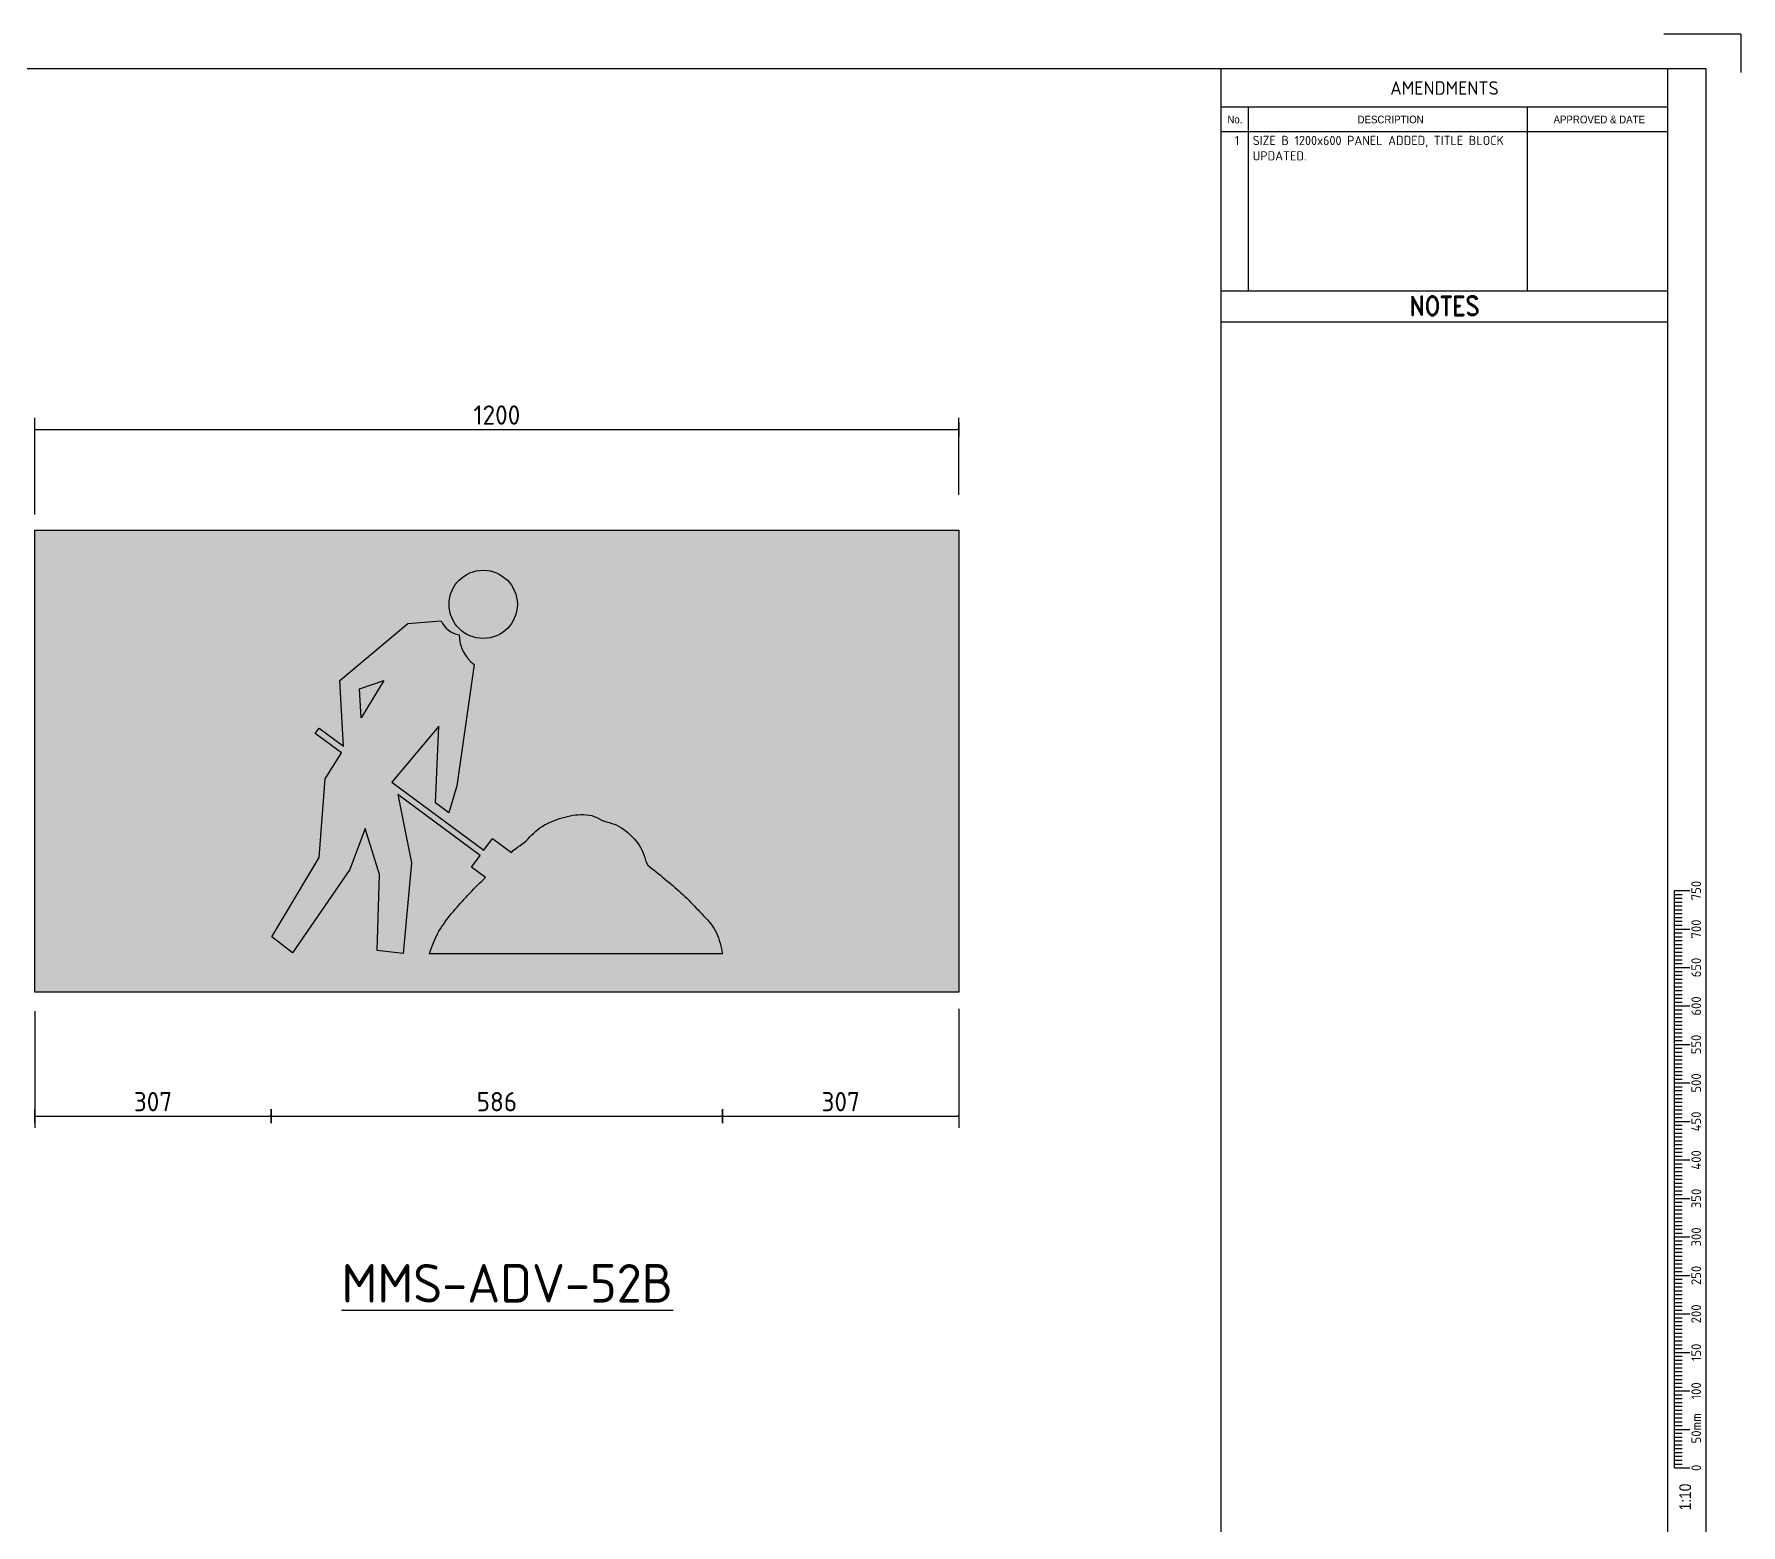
# Model space of a CAD drawing. Extents: x 0 to 420, y 0 to 297.
# Drawn here: x 198.3 to 420, y 103.3 to 297 of the extents above; entities that cross this region are included whole.
import ezdxf
from ezdxf.enums import TextEntityAlignment as Align

# ---------------------------------------------------------------- set-up
doc = ezdxf.new("R2010")
doc.units = 0
doc.header["$LTSCALE"] = 0.3
doc.header["$MEASUREMENT"] = 0
doc.layers.get('0').update_dxf_attribs({"linetype": 'CONTINUOUS'})
doc.layers.get('DEFPOINTS').update_dxf_attribs({"linetype": 'CONTINUOUS'})
for name, color, linetype in [('L18', 4, 'CONTINUOUS'), ('L25', 1, 'CONTINUOUS'), ('L35', 3, 'CONTINUOUS'), ('L50', 7, 'CONTINUOUS'), ('ORANGE', 30, 'CONTINUOUS'), ('T25', 1, 'CONTINUOUS'), ('TBLK18', 4, 'CONTINUOUS'), ('TBLK25', 1, 'CONTINUOUS'), ('TBLK35', 3, 'CONTINUOUS'), ('TBLK50', 7, 'CONTINUOUS')]:
    doc.layers.add(name, color=color, linetype=linetype)
doc.styles.add('HELV', font='helvs.shx')
doc.styles.add('HELVL', font='HELVL.shx', dxfattribs={"height": 2.015})
doc.styles.add('iso', font='iso3098b.shx')
doc.styles.add('ROMAND', font='romand')
doc.dimstyles.new('SIGNSDIM', dxfattribs={"dimtxt": 2.5, "dimasz": 0.2, "dimexe": 1.5, "dimexo": 2, "dimtad": 1, "dimdec": 4, "dimlfac": 10, "dimrnd": 1, "dimdsep": 46, "dimtxsty": 'iso', "dimblk": 'SGNDIM', "dimcen": 2.5, "dimse2": 1, "dimadec": 0, "dimazin": 0, "dimtfac": 1, "dimtdec": 4, "dimtix": 1, "dimtmove": 0, "dimatfit": 3, "dimldrblk": 'SGNDIM', "dimfxl": 1, "dimtolj": 1, "dimtzin": 0, "dimarcsym": 0})

# ---------------------------------------------------------------- blocks, each defined once
blk = doc.blocks.new('sca10_3')
at = {"layer": 'L18'}
for p, q in [((-4.14, 89), (-2.14, 89)), ((-4.14, 14), (-4.14, 89)), ((-4.14, 88.5), (-3.14, 88.5)), ((-4.14, 88), (-3.14, 88)), ((-4.14, 87.5), (-3.14, 87.5)), ((-4.14, 87), (-3.14, 87)), ((-4.14, 86.5), (-3.14, 86.5)), ((-4.14, 86), (-3.14, 86)), ((-4.14, 85.5), (-3.14, 85.5)), ((-4.14, 85), (-3.14, 85)), ((-4.14, 84.5), (-3.14, 84.5)), ((-4.14, 84), (-2.14, 84)), ((-4.14, 83.5), (-3.14, 83.5)), ((-4.14, 83), (-3.14, 83)), ((-4.14, 82.5), (-3.14, 82.5)), ((-4.14, 82), (-3.14, 82)), ((-4.14, 81.5), (-3.14, 81.5)), ((-4.14, 81), (-3.14, 81)), ((-4.14, 80.5), (-3.14, 80.5)), ((-4.14, 80), (-3.14, 80)), ((-4.14, 79.5), (-3.14, 79.5)), ((-4.14, 79), (-2.14, 79)), ((-4.14, 78.5), (-3.14, 78.5)), ((-4.14, 78), (-3.14, 78)), ((-4.14, 77.5), (-3.14, 77.5)), ((-4.14, 77), (-3.14, 77)), ((-4.14, 76.5), (-3.14, 76.5)), ((-4.14, 76), (-3.14, 76)), ((-4.14, 75.5), (-3.14, 75.5)), ((-4.14, 75), (-3.14, 75)), ((-4.14, 74.5), (-3.14, 74.5)), ((-4.14, 74), (-2.14, 74)), ((-4.14, 73.5), (-3.14, 73.5)), ((-4.14, 73), (-3.14, 73)), ((-4.14, 72.5), (-3.14, 72.5)), ((-4.14, 72), (-3.14, 72)), ((-4.14, 71.5), (-3.14, 71.5)), ((-4.14, 71), (-3.14, 71)), ((-4.14, 70.5), (-3.14, 70.5)), ((-4.14, 70), (-3.14, 70)), ((-4.14, 69.5), (-3.14, 69.5)), ((-4.14, 69), (-2.14, 69)), ((-4.14, 68.5), (-3.14, 68.5)), ((-4.14, 68), (-3.14, 68)), ((-4.14, 67.5), (-3.14, 67.5)), ((-4.14, 67), (-3.14, 67)), ((-4.14, 66.5), (-3.14, 66.5)), ((-4.14, 66), (-3.14, 66)), ((-4.14, 65.5), (-3.14, 65.5)), ((-4.14, 65), (-3.14, 65)), ((-4.14, 64.5), (-3.14, 64.5)), ((-4.14, 64), (-2.14, 64)), ((-4.14, 63.5), (-3.14, 63.5)), ((-4.14, 63), (-3.14, 63)), ((-4.14, 62.5), (-3.14, 62.5)), ((-4.14, 62), (-3.14, 62)), ((-4.14, 61.5), (-3.14, 61.5)), ((-4.14, 61), (-3.14, 61)), ((-4.14, 60.5), (-3.14, 60.5)), ((-4.14, 60), (-3.14, 60)), ((-4.14, 59.5), (-3.14, 59.5)), ((-4.14, 59), (-2.14, 59)), ((-4.14, 58.5), (-3.14, 58.5)), ((-4.14, 58), (-3.14, 58)), ((-4.14, 57.5), (-3.14, 57.5)), ((-4.14, 57), (-3.14, 57)), ((-4.14, 56.5), (-3.14, 56.5)), ((-4.14, 56), (-3.14, 56)), ((-4.14, 55.5), (-3.14, 55.5)), ((-4.14, 55), (-3.14, 55)), ((-4.14, 54.5), (-3.14, 54.5)), ((-4.14, 54), (-2.14, 54)), ((-4.14, 53.5), (-3.14, 53.5)), ((-4.14, 53), (-3.14, 53)), ((-4.14, 52.5), (-3.14, 52.5)), ((-4.14, 52), (-3.14, 52)), ((-4.14, 51.5), (-3.14, 51.5)), ((-4.14, 51), (-3.14, 51)), ((-4.14, 50.5), (-3.14, 50.5)), ((-4.14, 50), (-3.14, 50)), ((-4.14, 49.5), (-3.14, 49.5)), ((-4.14, 49), (-2.14, 49)), ((-4.14, 48.5), (-3.14, 48.5)), ((-4.14, 48), (-3.14, 48)), ((-4.14, 47.5), (-3.14, 47.5)), ((-4.14, 47), (-3.14, 47)), ((-4.14, 46.5), (-3.14, 46.5)), ((-4.14, 46), (-3.14, 46)), ((-4.14, 45.5), (-3.14, 45.5)), ((-4.14, 45), (-3.14, 45)), ((-4.14, 44.5), (-3.14, 44.5)), ((-4.14, 44), (-2.14, 44)), ((-4.14, 43.5), (-3.14, 43.5)), ((-4.14, 43), (-3.14, 43)), ((-4.14, 42.5), (-3.14, 42.5)), ((-4.14, 42), (-3.14, 42)), ((-4.14, 41.5), (-3.14, 41.5)), ((-4.14, 41), (-3.14, 41)), ((-4.14, 40.5), (-3.14, 40.5)), ((-4.14, 40), (-3.14, 40)), ((-4.14, 39.5), (-3.14, 39.5)), ((-4.14, 39), (-2.14, 39)), ((-4.14, 38.5), (-3.14, 38.5)), ((-4.14, 38), (-3.14, 38)), ((-4.14, 37.5), (-3.14, 37.5)), ((-4.14, 37), (-3.14, 37)), ((-4.14, 36.5), (-3.14, 36.5)), ((-4.14, 36), (-3.14, 36)), ((-4.14, 35.5), (-3.14, 35.5)), ((-4.14, 35), (-3.14, 35)), ((-4.14, 34.5), (-3.14, 34.5)), ((-4.14, 34), (-2.14, 34)), ((-4.14, 33.5), (-3.14, 33.5)), ((-4.14, 33), (-3.14, 33)), ((-4.14, 32.5), (-3.14, 32.5)), ((-4.14, 32), (-3.14, 32)), ((-4.14, 31.5), (-3.14, 31.5)), ((-4.14, 31), (-3.14, 31)), ((-4.14, 30.5), (-3.14, 30.5)), ((-4.14, 30), (-3.14, 30)), ((-4.14, 29.5), (-3.14, 29.5)), ((-4.14, 29), (-2.14, 29)), ((-4.14, 28.5), (-3.14, 28.5)), ((-4.14, 28), (-3.14, 28)), ((-4.14, 27.5), (-3.14, 27.5)), ((-4.14, 27), (-3.14, 27)), ((-4.14, 26.5), (-3.14, 26.5)), ((-4.14, 26), (-3.14, 26)), ((-4.14, 25.5), (-3.14, 25.5)), ((-4.14, 25), (-3.14, 25)), ((-4.14, 24.5), (-3.14, 24.5)), ((-4.14, 24), (-2.14, 24)), ((-4.14, 23.5), (-3.14, 23.5)), ((-4.14, 23), (-3.14, 23)), ((-4.14, 22.5), (-3.14, 22.5)), ((-4.14, 22), (-3.14, 22)), ((-4.14, 21.5), (-3.14, 21.5)), ((-4.14, 21), (-3.14, 21)), ((-4.14, 20.5), (-3.14, 20.5)), ((-4.14, 20), (-3.14, 20)), ((-4.14, 19.5), (-3.14, 19.5)), ((-4.14, 19), (-2.14, 19)), ((-4.14, 18.5), (-3.14, 18.5)), ((-4.14, 18), (-3.14, 18)), ((-4.14, 17.5), (-3.14, 17.5)), ((-4.14, 17), (-3.14, 17)), ((-4.14, 16.5), (-3.14, 16.5)), ((-4.14, 16), (-3.14, 16)), ((-4.14, 15.5), (-3.14, 15.5)), ((-4.14, 15), (-3.14, 15)), ((-4.14, 14.5), (-3.14, 14.5)), ((-4.14, 14), (-2.14, 14))]:
    blk.add_line(p, q, dxfattribs=at)
at = {"layer": 'L18', "style": 'iso'}
for s, p in [('750', (-0.68, 89)), ('700', (-0.68, 84)), ('650', (-0.68, 79)), ('600', (-0.68, 74)), ('550', (-0.68, 69)), ('500', (-0.68, 64)), ('450', (-0.68, 59)), ('400', (-0.68, 54)), ('350', (-0.68, 49)), ('300', (-0.68, 44)), ('250', (-0.68, 39)), ('200', (-0.68, 34)), ('150', (-0.68, 29)), ('100', (-0.68, 24)), ('0', (-0.68, 14))]:
    blk.add_text(s, height=1.25, rotation=90, dxfattribs=at).set_placement(p, align=Align.CENTER)
blk.add_text('50mm', height=1.25, rotation=90, dxfattribs=at).set_placement((-0.67, 17.18))
at = {"layer": 'L18', "style": 'HELV', "width": 0.85}
blk.add_text('1:10', height=1.5, rotation=90, dxfattribs=at).set_placement((-1.99, 11.95), align=Align.RIGHT)
blk = doc.blocks.new('A3BBLK')
at = {"layer": 'TBLK25'}
for q in [(410, 297), (420, 292)]:
    blk.add_line((420, 297), q, dxfattribs=at)
at = {"layer": 'TBLK50'}
for p, q in [((415.5, 292.5), (13, 292.5)), ((352.5, 4.5), (352.5, 292.5)), ((415.5, 4.5), (415.5, 292.5))]:
    blk.add_line(p, q, dxfattribs=at)
blk = doc.blocks.new('title block')
at = {"layer": 'TBLK25'}
for p, q in [((410.5, 287.5), (352.5, 287.5)), ((356.07, 263.6), (356.07, 287.5)), ((392.28, 263.6), (392.28, 287.5)), ((410.5, 284.3), (352.5, 284.3)), ((410.5, 263.6), (352.5, 263.6)), ((410.5, 259.6), (352.5, 259.6))]:
    blk.add_line(p, q, dxfattribs=at)
at = {"layer": 'TBLK35'}
blk.add_line((410.5, 57), (410.5, 292.5), dxfattribs=at)
blk.add_blockref('A3BBLK', (0, 0))
at = {"layer": 'TBLK18', "style": 'HELVL', "width": 0.9}
for s, p in [('No.', (354.29, 285.41)), ('DESCRIPTION', (374.51, 285.41)), ('APPROVED & DATE', (401.61, 285.41))]:
    blk.add_text(s, height=1, dxfattribs=at).set_placement(p, align=Align.CENTER)
at = {"layer": 'TBLK18', "style": 'iso'}
blk.add_attdef('MR_DIRECTORATE', text='', height=1.5, dxfattribs=at).set_placement((381.5, 67.12), align=Align.CENTER)
for tag, p in [('STREET_NAME', (355.51, 61.1)), ('SUBURB_POSTCODE', (388.49, 61.1)), ('TELEPHONE_NO.', (368.31, 58.84)), ('FAX_NO.', (393.56, 58.84))]:
    blk.add_attdef(tag, p, '', height=1.5, dxfattribs=at)
at = {"layer": 'TBLK25', "style": 'iso'}
blk.add_text('AMENDMENTS', height=1.75, dxfattribs=at).set_placement((381.5, 289.12), align=Align.CENTER)
at = {"layer": 'TBLK25', "style": 'ROMAND', "width": 0.85}
blk.add_text('NOTES', height=2.5, dxfattribs=at).set_placement((381.5, 260.44), align=Align.CENTER)
at = {"layer": 'TBLK25', "style": 'iso'}
for tag, height, p in [('MR_BRANCH', 2, (381.5, 64.2)), ('ROAD_SECTION', 1.75, (384.5, 29.16)), ('SLK', 1.75, (384.5, 26.11)), ('CHAINAGE', 1.75, (384.5, 19.21))]:
    blk.add_attdef(tag, text='', height=height, dxfattribs=at).set_placement(p, align=Align.CENTER)
for tag, p, height in [('FILE_NUMBER', (371.77, 53.24), 2.5), ('DESIGNED_/_DRAWN', (371.77, 48.49), 2), ('VERIFIED', (371.77, 43.49), 2), ('APPROVED', (371.77, 38.49), 2), ('LOCAL_AUTHORITY', (370.48, 16.73), 1.25)]:
    blk.add_attdef(tag, p, '', height=height, dxfattribs=at)
at = {"layer": 'TBLK35', "style": 'iso', "width": 0.9}
for tag, p in [('ROAD_PROJECT&NUMBER', (384.5, 32.23)), ('DRAWING_DESCRIPTION', (384.5, 22.29))]:
    blk.add_attdef(tag, text='', height=2.5, dxfattribs=at).set_placement(p, align=Align.CENTER)
at = {"layer": 'TBLK50', "style": 'iso'}
blk.add_attdef('DRG_NUMBER', (356.8, 6.02), '', height=5, dxfattribs=at)
blk = doc.blocks.new('SGNDIM')
for p, q in [((0, 0), (-1, 0)), ((0, 4.5), (0, -4.5))]:
    blk.add_line(p, q)
blk = doc.blocks.new('*D44')
at = {"layer": 'DEFPOINTS', "color": 0}
for p in [(198.43, 172.08), (229.1, 172.08), (229.1, 156.44)]:
    blk.add_point(p, dxfattribs=at)
at = {"layer": 'T25', "color": 0, "lineweight": -2}
for p, q in [((198.43, 170.08), (198.43, 154.94)), ((198.63, 156.44), (228.9, 156.44))]:
    blk.add_line(p, q, dxfattribs=at)
at = {"layer": 'T25', "color": 0, "lineweight": -2, "xscale": 0.2, "yscale": 0.2, "zscale": 0.2, "rotation": 180}
blk.add_blockref('SGNDIM', (198.43, 156.44), dxfattribs=at)
at = {"layer": 'T25', "color": 0, "lineweight": -2, "xscale": 0.2, "yscale": 0.2, "zscale": 0.2}
blk.add_blockref('SGNDIM', (229.1, 156.44), dxfattribs=at)
at = {"layer": 'T25', "color": 0, "insert": (213.77, 158.32), "char_height": 2.5, "attachment_point": 5, "style": 'iso'}
blk.add_mtext('\\A1;307', dxfattribs=at)
blk = doc.blocks.new('*D45')
at = {"layer": 'DEFPOINTS', "color": 0}
for p in [(229.1, 174.43), (287.75, 174.43), (287.75, 156.44)]:
    blk.add_point(p, dxfattribs=at)
at = {"layer": 'T25', "color": 0, "lineweight": -2}
blk.add_line((229.3, 156.44), (287.55, 156.44), dxfattribs=at)
at = {"layer": 'T25', "color": 0, "lineweight": -2, "xscale": 0.2, "yscale": 0.2, "zscale": 0.2, "rotation": 180}
blk.add_blockref('SGNDIM', (229.1, 156.44), dxfattribs=at)
at = {"layer": 'T25', "color": 0, "lineweight": -2, "xscale": 0.2, "yscale": 0.2, "zscale": 0.2}
blk.add_blockref('SGNDIM', (287.75, 156.44), dxfattribs=at)
at = {"layer": 'T25', "color": 0, "insert": (258.43, 158.32), "char_height": 2.5, "attachment_point": 5, "style": 'iso'}
blk.add_mtext('\\A1;586', dxfattribs=at)
blk = doc.blocks.new('*D46')
at = {"layer": 'DEFPOINTS', "color": 0}
for p in [(318.43, 172.4), (287.75, 163.32), (318.43, 156.44)]:
    blk.add_point(p, dxfattribs=at)
at = {"layer": 'T25', "color": 0, "lineweight": -2}
for p, q in [((318.43, 170.4), (318.43, 154.94)), ((287.95, 156.44), (318.23, 156.44))]:
    blk.add_line(p, q, dxfattribs=at)
at = {"layer": 'T25', "color": 0, "lineweight": -2, "xscale": 0.2, "yscale": 0.2, "zscale": 0.2, "rotation": 180}
blk.add_blockref('SGNDIM', (287.75, 156.44), dxfattribs=at)
at = {"layer": 'T25', "color": 0, "lineweight": -2, "xscale": 0.2, "yscale": 0.2, "zscale": 0.2}
blk.add_blockref('SGNDIM', (318.43, 156.44), dxfattribs=at)
at = {"layer": 'T25', "color": 0, "insert": (303.09, 158.32), "char_height": 2.5, "attachment_point": 5, "style": 'iso'}
blk.add_mtext('\\A1;307', dxfattribs=at)
blk = doc.blocks.new('*D48')
at = {"layer": 'DEFPOINTS', "color": 0}
for p in [(229.46, 227.53), (185.17, 177.51), (229.46, 177.51)]:
    blk.add_point(p, dxfattribs=at)
at = {"layer": 'T25', "color": 0, "lineweight": -2}
blk.add_line((185.17, 227.33), (185.17, 177.71), dxfattribs=at)
at = {"layer": 'T25', "color": 0, "lineweight": -2, "xscale": 0.2, "yscale": 0.2, "zscale": 0.2}
for p, rotation in [((185.17, 227.53), 90), ((185.17, 177.51), 270)]:
    blk.add_blockref('SGNDIM', p, dxfattribs=dict(at, rotation=rotation))
at = {"layer": 'T25', "color": 0, "insert": (183.3, 202.52), "char_height": 2.5, "attachment_point": 5, "rotation": 90, "style": 'iso'}
blk.add_mtext('\\A1;500', dxfattribs=at)
blk = doc.blocks.new('*D50')
at = {"layer": 'DEFPOINTS', "color": 0}
for p in [(318.43, 245.65), (318.43, 235.17), (198.43, 232.61)]:
    blk.add_point(p, dxfattribs=at)
at = {"layer": 'T25', "color": 0, "lineweight": -2}
for p, q in [((198.43, 234.61), (198.43, 247.15)), ((318.43, 237.17), (318.43, 247.15)), ((198.63, 245.65), (318.23, 245.65))]:
    blk.add_line(p, q, dxfattribs=at)
at = {"layer": 'T25', "color": 0, "lineweight": -2, "xscale": 0.2, "yscale": 0.2, "zscale": 0.2, "rotation": 180}
blk.add_blockref('SGNDIM', (198.43, 245.65), dxfattribs=at)
at = {"layer": 'T25', "color": 0, "lineweight": -2, "xscale": 0.2, "yscale": 0.2, "zscale": 0.2}
blk.add_blockref('SGNDIM', (318.43, 245.65), dxfattribs=at)
at = {"layer": 'T25', "color": 0, "insert": (258.43, 247.52), "char_height": 2.5, "attachment_point": 5, "style": 'iso'}
blk.add_mtext('\\A1;1200', dxfattribs=at)

msp = doc.modelspace()

# ---------------------------------------------------------------- hatches: boundary and pattern name
at = {"layer": 'L25'}
h = msp.add_hatch(color=256, dxfattribs=at)
edge = h.paths.add_edge_path()
edge.add_arc((256.658001, 222.922341), 4.434748, 0, 360)
h = msp.add_hatch(color=256, dxfattribs=at)
edge = h.paths.add_edge_path()
edge.add_line((256.937206, 187.427216), (255.11828, 188.775618))
edge.add_line((255.11828, 188.775618), (256.249446, 190.301503))
edge.add_line((256.249446, 190.301503), (245.582646, 198.208988))
edge.add_line((245.582646, 198.208988), (247.346324, 189.344573))
edge.add_line((247.346324, 189.344573), (246.269623, 177.564514))
edge.add_line((246.269623, 177.564514), (242.877982, 177.941037))
edge.add_line((242.877982, 177.941037), (243.201009, 187.838451))
edge.add_line((243.201009, 187.838451), (241.316769, 193.809149))
edge.add_line((241.316769, 193.809149), (239.324855, 188.483919))
edge.add_line((239.324855, 188.483919), (231.895518, 177.672092))
edge.add_line((231.895518, 177.672092), (229.203796, 179.716104))
edge.add_line((229.203796, 179.716104), (235.341025, 190.04386))
edge.add_line((235.341025, 190.04386), (236.148564, 200.264008))
edge.add_line((236.148564, 200.264008), (238.23368, 203.656906))
edge.add_line((238.23368, 203.656906), (234.851792, 206.163959))
edge.add_line((234.851792, 206.163959), (235.348968, 206.834624))
edge.add_line((235.348968, 206.834624), (238.502325, 204.496985))
edge.add_line((238.502325, 204.496985), (238.021449, 213.011268))
edge.add_line((238.021449, 213.011268), (246.877921, 220.444492))
edge.add_line((246.877921, 220.444492), (251.217611, 220.798443))
edge.add_arc((253.994047, 221.937659), 3.001068, 202.30911961, 261.48794702)
edge.add_arc((258.409691, 218.996865), 4.85993, 180.32087169, 233.1964043)
edge.add_line((255.498234, 215.105549), (253.242528, 199.365796))
edge.add_line((253.242528, 199.365796), (252.178749, 195.822914))
edge.add_line((252.178749, 195.822914), (250.456442, 197.138848))
edge.add_line((250.456442, 197.138848), (250.912372, 207.109588))
edge.add_line((250.912372, 207.109588), (244.800935, 199.827715))
edge.add_line((244.800935, 199.827715), (256.746622, 190.972168))
edge.add_line((256.746622, 190.972168), (257.877787, 192.498053))
edge.add_line((257.877787, 192.498053), (260.312759, 190.692966))
edge.add_line((260.312759, 190.692966), (260.568301, 190.932506))
edge.add_line((260.568301, 190.932506), (260.838224, 191.155647))
edge.add_line((260.838224, 191.155647), (261.118857, 191.366577))
edge.add_line((261.118857, 191.366577), (261.404602, 191.57168))
edge.add_line((261.404602, 191.57168), (261.689859, 191.77734))
edge.add_line((261.689859, 191.77734), (261.969028, 191.98994))
edge.add_line((261.969028, 191.98994), (262.236523, 192.21585))
edge.add_line((262.236523, 192.21585), (262.490014, 192.457729))
edge.add_line((262.490014, 192.457729), (262.734635, 192.709734))
edge.add_line((262.734635, 192.709734), (262.976563, 192.964835))
edge.add_line((262.976563, 192.964835), (263.221974, 193.216003))
edge.add_line((263.221974, 193.216003), (263.477038, 193.456213))
edge.add_line((263.477038, 193.456213), (263.745908, 193.680535))
edge.add_line((263.745908, 193.680535), (264.027848, 193.889098))
edge.add_line((264.027848, 193.889098), (264.3214, 194.08278))
edge.add_line((264.3214, 194.08278), (264.625104, 194.262463))
edge.add_line((264.625104, 194.262463), (264.937501, 194.429027))
edge.add_line((264.937501, 194.429027), (265.257132, 194.58335))
edge.add_line((265.257132, 194.58335), (265.582539, 194.726314))
edge.add_line((265.582539, 194.726314), (265.912261, 194.858798))
edge.add_line((265.912261, 194.858798), (266.244841, 194.981682))
edge.add_line((266.244841, 194.981682), (266.578864, 195.09581))
edge.add_line((266.578864, 195.09581), (266.913952, 195.201199))
edge.add_line((266.913952, 195.201199), (267.25076, 195.297043))
edge.add_line((267.25076, 195.297043), (267.589988, 195.3825))
edge.add_line((267.589988, 195.3825), (267.932334, 195.45673))
edge.add_line((267.932334, 195.45673), (268.278497, 195.51889))
edge.add_line((268.278497, 195.51889), (268.629176, 195.56814))
edge.add_line((268.629176, 195.56814), (268.984877, 195.603513))
edge.add_line((268.984877, 195.603513), (269.343999, 195.622692))
edge.add_line((269.343999, 195.622692), (269.703656, 195.622536))
edge.add_line((269.703656, 195.622536), (270.060943, 195.599891))
edge.add_line((270.060943, 195.599891), (270.412956, 195.551603))
edge.add_line((270.412956, 195.551603), (270.756789, 195.474517))
edge.add_line((270.756789, 195.474517), (271.089537, 195.365481))
edge.add_line((271.089537, 195.365481), (271.408326, 195.221408))
edge.add_line((271.408326, 195.221408), (271.715593, 195.050716))
edge.add_line((271.715593, 195.050716), (272.025, 194.886159))
edge.add_line((272.025, 194.886159), (272.348639, 194.756321))
edge.add_line((272.348639, 194.756321), (272.684242, 194.655004))
edge.add_line((272.684242, 194.655004), (273.02524, 194.565607))
edge.add_line((273.02524, 194.565607), (273.365069, 194.471531))
edge.add_line((273.365069, 194.471531), (273.697598, 194.357429))
edge.add_line((273.697598, 194.357429), (274.020616, 194.219223))
edge.add_line((274.020616, 194.219223), (274.333976, 194.058782))
edge.add_line((274.333976, 194.058782), (274.637553, 193.878025))
edge.add_line((274.637553, 193.878025), (274.93122, 193.678875))
edge.add_line((274.93122, 193.678875), (275.214849, 193.463252))
edge.add_line((275.214849, 193.463252), (275.488316, 193.233078))
edge.add_line((275.488316, 193.233078), (275.751492, 192.990274))
edge.add_line((275.751492, 192.990274), (276.004252, 192.736761))
edge.add_line((276.004252, 192.736761), (276.246469, 192.474461))
edge.add_line((276.246469, 192.474461), (276.477909, 192.205117))
edge.add_line((276.477909, 192.205117), (276.697139, 191.928474))
edge.add_line((276.697139, 191.928474), (276.901971, 191.643023))
edge.add_line((276.901971, 191.643023), (277.090205, 191.347234))
edge.add_line((277.090205, 191.347234), (277.25964, 191.039578))
edge.add_line((277.25964, 191.039578), (277.408077, 190.718525))
edge.add_line((277.408077, 190.718525), (277.533335, 190.382559))
edge.add_line((277.533335, 190.382559), (277.639503, 190.034612))
edge.add_line((277.639503, 190.034612), (277.746011, 189.688499))
edge.add_line((277.746011, 189.688499), (277.874593, 189.359666))
edge.add_line((277.874593, 189.359666), (278.04698, 189.063561))
edge.add_line((278.04698, 189.063561), (278.283381, 188.814542))
edge.add_line((278.283381, 188.814542), (278.563258, 188.597809))
edge.add_line((278.563258, 188.597809), (278.843603, 188.382432))
edge.add_line((278.843603, 188.382432), (279.120542, 188.165366))
edge.add_line((279.120542, 188.165366), (279.394756, 187.94682))
edge.add_line((279.394756, 187.94682), (279.666926, 187.726999))
edge.add_line((279.666926, 187.726999), (279.937732, 187.506108))
edge.add_line((279.937732, 187.506108), (280.207856, 187.284354))
edge.add_line((280.207856, 187.284354), (280.477969, 187.061939))
edge.add_line((280.477969, 187.061939), (280.748296, 186.838851))
edge.add_line((280.748296, 186.838851), (281.018385, 186.614762))
edge.add_line((281.018385, 186.614762), (281.287732, 186.389314))
edge.add_line((281.287732, 186.389314), (281.55583, 186.162152))
edge.add_line((281.55583, 186.162152), (281.822173, 185.93292))
edge.add_line((281.822173, 185.93292), (282.086255, 185.701261))
edge.add_line((282.086255, 185.701261), (282.347571, 185.46682))
edge.add_line((282.347571, 185.46682), (282.605615, 185.22924))
edge.add_line((282.605615, 185.22924), (282.859881, 184.988165))
edge.add_line((282.859881, 184.988165), (283.109946, 184.743299))
edge.add_line((283.109946, 184.743299), (283.356186, 184.494922))
edge.add_line((283.356186, 184.494922), (283.599421, 184.243637))
edge.add_line((283.599421, 184.243637), (283.840479, 183.990049))
edge.add_line((283.840479, 183.990049), (284.080184, 183.734763))
edge.add_line((284.080184, 183.734763), (284.319362, 183.478385))
edge.add_line((284.319362, 183.478385), (284.558839, 183.221521))
edge.add_line((284.558839, 183.221521), (284.799441, 182.964775))
edge.add_line((284.799441, 182.964775), (285.041993, 182.708753))
edge.add_line((285.041993, 182.708753), (285.287288, 182.45404))
edge.add_line((285.287288, 182.45404), (285.534087, 182.199997))
edge.add_line((285.534087, 182.199997), (285.778023, 181.94409))
edge.add_line((285.778023, 181.94409), (286.014458, 181.683627))
edge.add_line((286.014458, 181.683627), (286.238754, 181.415915))
edge.add_line((286.238754, 181.415915), (286.446274, 181.138259))
edge.add_line((286.446274, 181.138259), (286.633411, 180.848566))
edge.add_line((286.633411, 180.848566), (286.800952, 180.547311))
edge.add_line((286.800952, 180.547311), (286.950858, 180.235648))
edge.add_line((286.950858, 180.235648), (287.085086, 179.914734))
edge.add_line((287.085086, 179.914734), (287.205598, 179.585726))
edge.add_line((287.205598, 179.585726), (287.314353, 179.249779))
edge.add_line((287.314353, 179.249779), (287.413309, 178.908051))
edge.add_line((287.413309, 178.908051), (287.504428, 178.561697))
edge.add_line((287.504428, 178.561697), (287.589667, 178.211875))
edge.add_line((287.589667, 178.211875), (287.670988, 177.859739))
edge.add_line((287.670988, 177.859739), (287.750349, 177.506448))
edge.add_line((287.750349, 177.506448), (249.675752, 177.506448))
edge.add_line((249.675752, 177.506448), (249.789534, 177.843652))
edge.add_line((249.789534, 177.843652), (249.905232, 178.180059))
edge.add_line((249.905232, 178.180059), (250.024766, 178.514869))
edge.add_line((250.024766, 178.514869), (250.150053, 178.847286))
edge.add_line((250.150053, 178.847286), (250.283009, 179.17651))
edge.add_line((250.283009, 179.17651), (250.425541, 179.501748))
edge.add_line((250.425541, 179.501748), (250.578648, 179.822449))
edge.add_line((250.578648, 179.822449), (250.74185, 180.138463))
edge.add_line((250.74185, 180.138463), (250.91453, 180.449679))
edge.add_line((250.91453, 180.449679), (251.096071, 180.755983))
edge.add_line((251.096071, 180.755983), (251.285857, 181.057263))
edge.add_line((251.285857, 181.057263), (251.483269, 181.353406))
edge.add_line((251.483269, 181.353406), (251.687685, 181.644359))
edge.add_line((251.687685, 181.644359), (251.898433, 181.930467))
edge.add_line((251.898433, 181.930467), (252.114824, 182.21224))
edge.add_line((252.114824, 182.21224), (252.336169, 182.490187))
edge.add_line((252.336169, 182.490187), (252.561778, 182.764815))
edge.add_line((252.561778, 182.764815), (252.790961, 183.036636))
edge.add_line((252.790961, 183.036636), (253.02303, 183.306157))
edge.add_line((253.02303, 183.306157), (253.257293, 183.573888))
edge.add_line((253.257293, 183.573888), (253.493062, 183.840338))
edge.add_line((253.493062, 183.840338), (253.729649, 184.106015))
edge.add_line((253.729649, 184.106015), (253.966645, 184.371205))
edge.add_line((253.966645, 184.371205), (254.204276, 184.635687))
edge.add_line((254.204276, 184.635687), (254.442857, 184.899174))
edge.add_line((254.442857, 184.899174), (254.682702, 185.161375))
edge.add_line((254.682702, 185.161375), (254.924123, 185.422002))
edge.add_line((254.924123, 185.422002), (255.167434, 185.680766))
edge.add_line((255.167434, 185.680766), (255.412951, 185.937378))
edge.add_line((255.412951, 185.937378), (255.660985, 186.191548))
edge.add_line((255.660985, 186.191548), (255.911813, 186.443023))
edge.add_line((255.911813, 186.443023), (256.165278, 186.691941))
edge.add_line((256.165278, 186.691941), (256.420953, 186.938687))
edge.add_line((256.420953, 186.938687), (256.678406, 187.183649))
edge.add_line((256.678406, 187.183649), (256.937206, 187.427216))
h.paths.add_polyline_path([(240.802779, 208.173879), (240.59058, 211.931022), (243.734017, 213.013846)], flags=16)
at = {"layer": 'ORANGE'}
h = msp.add_hatch(color=256, dxfattribs=at)
h.paths.add_polyline_path([(198.427032, 172.544076), (198.427032, 232.544076), (318.427032, 232.544076), (318.427032, 172.544076)])
edge = h.paths.add_edge_path(flags=16)
edge.add_arc((256.658001, 222.922341), 4.434748, 0, 360)
edge = h.paths.add_edge_path(flags=16)
edge.add_line((256.937206, 187.427216), (255.11828, 188.775618))
edge.add_line((255.11828, 188.775618), (256.249446, 190.301503))
edge.add_line((256.249446, 190.301503), (245.582646, 198.208988))
edge.add_line((245.582646, 198.208988), (247.346324, 189.344573))
edge.add_line((247.346324, 189.344573), (246.269623, 177.564514))
edge.add_line((246.269623, 177.564514), (242.877982, 177.941037))
edge.add_line((242.877982, 177.941037), (243.201009, 187.838451))
edge.add_line((243.201009, 187.838451), (241.316769, 193.809149))
edge.add_line((241.316769, 193.809149), (239.324855, 188.483919))
edge.add_line((239.324855, 188.483919), (231.895518, 177.672092))
edge.add_line((231.895518, 177.672092), (229.203796, 179.716104))
edge.add_line((229.203796, 179.716104), (235.341025, 190.04386))
edge.add_line((235.341025, 190.04386), (236.148564, 200.264008))
edge.add_line((236.148564, 200.264008), (238.23368, 203.656906))
edge.add_line((238.23368, 203.656906), (234.851792, 206.163959))
edge.add_line((234.851792, 206.163959), (235.348968, 206.834624))
edge.add_line((235.348968, 206.834624), (238.502325, 204.496985))
edge.add_line((238.502325, 204.496985), (238.021449, 213.011268))
edge.add_line((238.021449, 213.011268), (246.877921, 220.444492))
edge.add_line((246.877921, 220.444492), (251.217611, 220.798443))
edge.add_arc((253.994047, 221.937659), 3.001068, 202.30911961, 261.48794702)
edge.add_arc((258.409691, 218.996865), 4.85993, 180.32087169, 233.1964043)
edge.add_line((255.498234, 215.105549), (253.242528, 199.365796))
edge.add_line((253.242528, 199.365796), (252.178749, 195.822914))
edge.add_line((252.178749, 195.822914), (250.456442, 197.138848))
edge.add_line((250.456442, 197.138848), (250.912372, 207.109588))
edge.add_line((250.912372, 207.109588), (244.800935, 199.827715))
edge.add_line((244.800935, 199.827715), (256.746622, 190.972168))
edge.add_line((256.746622, 190.972168), (257.877787, 192.498053))
edge.add_line((257.877787, 192.498053), (260.312759, 190.692966))
edge.add_line((260.312759, 190.692966), (260.568301, 190.932506))
edge.add_line((260.568301, 190.932506), (260.838224, 191.155647))
edge.add_line((260.838224, 191.155647), (261.118857, 191.366577))
edge.add_line((261.118857, 191.366577), (261.404602, 191.57168))
edge.add_line((261.404602, 191.57168), (261.689859, 191.77734))
edge.add_line((261.689859, 191.77734), (261.969028, 191.98994))
edge.add_line((261.969028, 191.98994), (262.236523, 192.21585))
edge.add_line((262.236523, 192.21585), (262.490014, 192.457729))
edge.add_line((262.490014, 192.457729), (262.734635, 192.709734))
edge.add_line((262.734635, 192.709734), (262.976563, 192.964835))
edge.add_line((262.976563, 192.964835), (263.221974, 193.216003))
edge.add_line((263.221974, 193.216003), (263.477038, 193.456213))
edge.add_line((263.477038, 193.456213), (263.745908, 193.680535))
edge.add_line((263.745908, 193.680535), (264.027848, 193.889098))
edge.add_line((264.027848, 193.889098), (264.3214, 194.08278))
edge.add_line((264.3214, 194.08278), (264.625104, 194.262463))
edge.add_line((264.625104, 194.262463), (264.937501, 194.429027))
edge.add_line((264.937501, 194.429027), (265.257132, 194.58335))
edge.add_line((265.257132, 194.58335), (265.582539, 194.726314))
edge.add_line((265.582539, 194.726314), (265.912261, 194.858798))
edge.add_line((265.912261, 194.858798), (266.244841, 194.981682))
edge.add_line((266.244841, 194.981682), (266.578864, 195.09581))
edge.add_line((266.578864, 195.09581), (266.913952, 195.201199))
edge.add_line((266.913952, 195.201199), (267.25076, 195.297043))
edge.add_line((267.25076, 195.297043), (267.589988, 195.3825))
edge.add_line((267.589988, 195.3825), (267.932334, 195.45673))
edge.add_line((267.932334, 195.45673), (268.278497, 195.51889))
edge.add_line((268.278497, 195.51889), (268.629176, 195.56814))
edge.add_line((268.629176, 195.56814), (268.984877, 195.603513))
edge.add_line((268.984877, 195.603513), (269.343999, 195.622692))
edge.add_line((269.343999, 195.622692), (269.703656, 195.622536))
edge.add_line((269.703656, 195.622536), (270.060943, 195.599891))
edge.add_line((270.060943, 195.599891), (270.412956, 195.551603))
edge.add_line((270.412956, 195.551603), (270.756789, 195.474517))
edge.add_line((270.756789, 195.474517), (271.089537, 195.365481))
edge.add_line((271.089537, 195.365481), (271.408326, 195.221408))
edge.add_line((271.408326, 195.221408), (271.715593, 195.050716))
edge.add_line((271.715593, 195.050716), (272.025, 194.886159))
edge.add_line((272.025, 194.886159), (272.348639, 194.756321))
edge.add_line((272.348639, 194.756321), (272.684242, 194.655004))
edge.add_line((272.684242, 194.655004), (273.02524, 194.565607))
edge.add_line((273.02524, 194.565607), (273.365069, 194.471531))
edge.add_line((273.365069, 194.471531), (273.697598, 194.357429))
edge.add_line((273.697598, 194.357429), (274.020616, 194.219223))
edge.add_line((274.020616, 194.219223), (274.333976, 194.058782))
edge.add_line((274.333976, 194.058782), (274.637553, 193.878025))
edge.add_line((274.637553, 193.878025), (274.93122, 193.678875))
edge.add_line((274.93122, 193.678875), (275.214849, 193.463252))
edge.add_line((275.214849, 193.463252), (275.488316, 193.233078))
edge.add_line((275.488316, 193.233078), (275.751492, 192.990274))
edge.add_line((275.751492, 192.990274), (276.004252, 192.736761))
edge.add_line((276.004252, 192.736761), (276.246469, 192.474461))
edge.add_line((276.246469, 192.474461), (276.477909, 192.205117))
edge.add_line((276.477909, 192.205117), (276.697139, 191.928474))
edge.add_line((276.697139, 191.928474), (276.901971, 191.643023))
edge.add_line((276.901971, 191.643023), (277.090205, 191.347234))
edge.add_line((277.090205, 191.347234), (277.25964, 191.039578))
edge.add_line((277.25964, 191.039578), (277.408077, 190.718525))
edge.add_line((277.408077, 190.718525), (277.533335, 190.382559))
edge.add_line((277.533335, 190.382559), (277.639503, 190.034612))
edge.add_line((277.639503, 190.034612), (277.746011, 189.688499))
edge.add_line((277.746011, 189.688499), (277.874593, 189.359666))
edge.add_line((277.874593, 189.359666), (278.04698, 189.063561))
edge.add_line((278.04698, 189.063561), (278.283381, 188.814542))
edge.add_line((278.283381, 188.814542), (278.563258, 188.597809))
edge.add_line((278.563258, 188.597809), (278.843603, 188.382432))
edge.add_line((278.843603, 188.382432), (279.120542, 188.165366))
edge.add_line((279.120542, 188.165366), (279.394756, 187.94682))
edge.add_line((279.394756, 187.94682), (279.666926, 187.726999))
edge.add_line((279.666926, 187.726999), (279.937732, 187.506108))
edge.add_line((279.937732, 187.506108), (280.207856, 187.284354))
edge.add_line((280.207856, 187.284354), (280.477969, 187.061939))
edge.add_line((280.477969, 187.061939), (280.748296, 186.838851))
edge.add_line((280.748296, 186.838851), (281.018385, 186.614762))
edge.add_line((281.018385, 186.614762), (281.287732, 186.389314))
edge.add_line((281.287732, 186.389314), (281.55583, 186.162152))
edge.add_line((281.55583, 186.162152), (281.822173, 185.93292))
edge.add_line((281.822173, 185.93292), (282.086255, 185.701261))
edge.add_line((282.086255, 185.701261), (282.347571, 185.46682))
edge.add_line((282.347571, 185.46682), (282.605615, 185.22924))
edge.add_line((282.605615, 185.22924), (282.859881, 184.988165))
edge.add_line((282.859881, 184.988165), (283.109946, 184.743299))
edge.add_line((283.109946, 184.743299), (283.356186, 184.494922))
edge.add_line((283.356186, 184.494922), (283.599421, 184.243637))
edge.add_line((283.599421, 184.243637), (283.840479, 183.990049))
edge.add_line((283.840479, 183.990049), (284.080184, 183.734763))
edge.add_line((284.080184, 183.734763), (284.319362, 183.478385))
edge.add_line((284.319362, 183.478385), (284.558839, 183.221521))
edge.add_line((284.558839, 183.221521), (284.799441, 182.964775))
edge.add_line((284.799441, 182.964775), (285.041993, 182.708753))
edge.add_line((285.041993, 182.708753), (285.287288, 182.45404))
edge.add_line((285.287288, 182.45404), (285.534087, 182.199997))
edge.add_line((285.534087, 182.199997), (285.778023, 181.94409))
edge.add_line((285.778023, 181.94409), (286.014458, 181.683627))
edge.add_line((286.014458, 181.683627), (286.238754, 181.415915))
edge.add_line((286.238754, 181.415915), (286.446274, 181.138259))
edge.add_line((286.446274, 181.138259), (286.633411, 180.848566))
edge.add_line((286.633411, 180.848566), (286.800952, 180.547311))
edge.add_line((286.800952, 180.547311), (286.950858, 180.235648))
edge.add_line((286.950858, 180.235648), (287.085086, 179.914734))
edge.add_line((287.085086, 179.914734), (287.205598, 179.585726))
edge.add_line((287.205598, 179.585726), (287.314353, 179.249779))
edge.add_line((287.314353, 179.249779), (287.413309, 178.908051))
edge.add_line((287.413309, 178.908051), (287.504428, 178.561697))
edge.add_line((287.504428, 178.561697), (287.589667, 178.211875))
edge.add_line((287.589667, 178.211875), (287.670988, 177.859739))
edge.add_line((287.670988, 177.859739), (287.750349, 177.506448))
edge.add_line((287.750349, 177.506448), (249.675752, 177.506448))
edge.add_line((249.675752, 177.506448), (249.789534, 177.843652))
edge.add_line((249.789534, 177.843652), (249.905232, 178.180059))
edge.add_line((249.905232, 178.180059), (250.024766, 178.514869))
edge.add_line((250.024766, 178.514869), (250.150053, 178.847286))
edge.add_line((250.150053, 178.847286), (250.283009, 179.17651))
edge.add_line((250.283009, 179.17651), (250.425541, 179.501748))
edge.add_line((250.425541, 179.501748), (250.578648, 179.822449))
edge.add_line((250.578648, 179.822449), (250.74185, 180.138463))
edge.add_line((250.74185, 180.138463), (250.91453, 180.449679))
edge.add_line((250.91453, 180.449679), (251.096071, 180.755983))
edge.add_line((251.096071, 180.755983), (251.285857, 181.057263))
edge.add_line((251.285857, 181.057263), (251.483269, 181.353406))
edge.add_line((251.483269, 181.353406), (251.687685, 181.644359))
edge.add_line((251.687685, 181.644359), (251.898433, 181.930467))
edge.add_line((251.898433, 181.930467), (252.114824, 182.21224))
edge.add_line((252.114824, 182.21224), (252.336169, 182.490187))
edge.add_line((252.336169, 182.490187), (252.561778, 182.764815))
edge.add_line((252.561778, 182.764815), (252.790961, 183.036636))
edge.add_line((252.790961, 183.036636), (253.02303, 183.306157))
edge.add_line((253.02303, 183.306157), (253.257293, 183.573888))
edge.add_line((253.257293, 183.573888), (253.493062, 183.840338))
edge.add_line((253.493062, 183.840338), (253.729649, 184.106015))
edge.add_line((253.729649, 184.106015), (253.966645, 184.371205))
edge.add_line((253.966645, 184.371205), (254.204276, 184.635687))
edge.add_line((254.204276, 184.635687), (254.442857, 184.899174))
edge.add_line((254.442857, 184.899174), (254.682702, 185.161375))
edge.add_line((254.682702, 185.161375), (254.924123, 185.422002))
edge.add_line((254.924123, 185.422002), (255.167434, 185.680766))
edge.add_line((255.167434, 185.680766), (255.412951, 185.937378))
edge.add_line((255.412951, 185.937378), (255.660985, 186.191548))
edge.add_line((255.660985, 186.191548), (255.911813, 186.443023))
edge.add_line((255.911813, 186.443023), (256.165278, 186.691941))
edge.add_line((256.165278, 186.691941), (256.420953, 186.938687))
edge.add_line((256.420953, 186.938687), (256.678406, 187.183649))
edge.add_line((256.678406, 187.183649), (256.937206, 187.427216))
h.paths.add_polyline_path([(240.802779, 208.173879), (240.59058, 211.931022), (243.734017, 213.013846)], flags=0)

# ---------------------------------------------------------------- linework, layer by layer
at = {"layer": 'L25'}
for points in [[(198.427032, 172.544076), (198.427032, 232.544076), (318.427032, 232.544076), (318.427032, 172.544076)], [(240.802779, 208.173879), (240.59058, 211.931022), (243.734017, 213.013846)]]:
    msp.add_lwpolyline(points, close=True, dxfattribs=at)
msp.add_lwpolyline([(256.937206, 187.427216), (255.11828, 188.775618), (256.249446, 190.301503), (245.582646, 198.208988), (247.346324, 189.344573), (246.269623, 177.564514), (242.877982, 177.941037), (243.201009, 187.838451), (241.316769, 193.809149), (239.324855, 188.483919), (231.895518, 177.672092), (229.203796, 179.716104), (235.341025, 190.04386), (236.148564, 200.264008), (238.23368, 203.656906), (234.851792, 206.163959), (235.348968, 206.834624), (238.502325, 204.496985), (238.021449, 213.011268), (246.877921, 220.444492), (251.217611, 220.798443, 0.2641125673), (253.549837, 218.969648, 0.2348956133), (255.498234, 215.105549), (253.242528, 199.365796), (252.178749, 195.822914), (250.456442, 197.138848), (250.912372, 207.109588), (244.800935, 199.827715), (256.746622, 190.972168), (257.877787, 192.498053), (260.312759, 190.692966), (260.568301, 190.932506), (260.838224, 191.155647), (261.118857, 191.366577), (261.404602, 191.57168), (261.689859, 191.77734), (261.969028, 191.98994), (262.236523, 192.21585), (262.490014, 192.457729), (262.734635, 192.709734), (262.976563, 192.964835), (263.221974, 193.216003), (263.477038, 193.456213), (263.745908, 193.680535), (264.027848, 193.889098), (264.3214, 194.08278), (264.625104, 194.262463), (264.937501, 194.429027), (265.257132, 194.58335), (265.582539, 194.726314), (265.912261, 194.858798), (266.244841, 194.981682), (266.578864, 195.09581), (266.913952, 195.201199), (267.25076, 195.297043), (267.589988, 195.3825), (267.932334, 195.45673), (268.278497, 195.51889), (268.629176, 195.56814), (268.984877, 195.603513), (269.343999, 195.622692), (269.703656, 195.622536), (270.060943, 195.599891), (270.412956, 195.551603), (270.756789, 195.474517), (271.089537, 195.365481), (271.408326, 195.221408), (271.715593, 195.050716), (272.025, 194.886159), (272.348639, 194.756321), (272.684242, 194.655004), (273.02524, 194.565607), (273.365069, 194.471531), (273.697598, 194.357429), (274.020616, 194.219223), (274.333976, 194.058782), (274.637553, 193.878025), (274.93122, 193.678875), (275.214849, 193.463252), (275.488316, 193.233078), (275.751492, 192.990274), (276.004252, 192.736761), (276.246469, 192.474461), (276.477909, 192.205117), (276.697139, 191.928474), (276.901971, 191.643023), (277.090205, 191.347234), (277.25964, 191.039578), (277.408077, 190.718525), (277.533335, 190.382559), (277.639503, 190.034612), (277.746011, 189.688499), (277.874593, 189.359666), (278.04698, 189.063561), (278.283381, 188.814542), (278.563258, 188.597809), (278.843603, 188.382432), (279.120542, 188.165366), (279.394756, 187.94682), (279.666926, 187.726999), (279.937732, 187.506108), (280.207856, 187.284354), (280.477969, 187.061939), (280.748296, 186.838851), (281.018385, 186.614762), (281.287732, 186.389314), (281.55583, 186.162152), (281.822173, 185.93292), (282.086255, 185.701261), (282.347571, 185.46682), (282.605615, 185.22924), (282.859881, 184.988165), (283.109946, 184.743299), (283.356186, 184.494922), (283.599421, 184.243637), (283.840479, 183.990049), (284.080184, 183.734763), (284.319362, 183.478385), (284.558839, 183.221521), (284.799441, 182.964775), (285.041993, 182.708753), (285.287288, 182.45404), (285.534087, 182.199997), (285.778023, 181.94409), (286.014458, 181.683627), (286.238754, 181.415915), (286.446274, 181.138259), (286.633411, 180.848566), (286.800952, 180.547311), (286.950858, 180.235648), (287.085086, 179.914734), (287.205598, 179.585726), (287.314353, 179.249779), (287.413309, 178.908051), (287.504428, 178.561697), (287.589667, 178.211875), (287.670988, 177.859739), (287.750349, 177.506448), (249.675752, 177.506448), (249.789534, 177.843652), (249.905232, 178.180059), (250.024766, 178.514869), (250.150053, 178.847286), (250.283009, 179.17651), (250.425541, 179.501748), (250.578648, 179.822449), (250.74185, 180.138463), (250.91453, 180.449679), (251.096071, 180.755983), (251.285857, 181.057263), (251.483269, 181.353406), (251.687685, 181.644359), (251.898433, 181.930467), (252.114824, 182.21224), (252.336169, 182.490187), (252.561778, 182.764815), (252.790961, 183.036636), (253.02303, 183.306157), (253.257293, 183.573888), (253.493062, 183.840338), (253.729649, 184.106015), (253.966645, 184.371205), (254.204276, 184.635687), (254.442857, 184.899174), (254.682702, 185.161375), (254.924123, 185.422002), (255.167434, 185.680766), (255.412951, 185.937378), (255.660985, 186.191548), (255.911813, 186.443023), (256.165278, 186.691941), (256.420953, 186.938687), (256.678406, 187.183649)], format="xyb", close=True, dxfattribs=at)
msp.add_circle((256.658001, 222.922341), 4.434748, dxfattribs=at)

# ---------------------------------------------------------------- block references
at = {"color": 1}
msp.add_blockref('title block', (0, 0), dxfattribs=at)
at = {"layer": 'L35'}
msp.add_blockref('sca10_3', (415.5, 96.750004), dxfattribs=at)

# ---------------------------------------------------------------- texts
at = {"layer": 'L18', "style": 'iso'}
msp.add_text('1', height=1.2, dxfattribs=at).set_placement((354.270165, 282.589498))
at = {"layer": 'L18', "insert": (356.60044, 283.789498), "char_height": 1.2, "width": 34.89807287, "attachment_point": 1, "style": 'iso'}
msp.add_mtext('SIZE B 1200x600 PANEL ADDED, TITLE BLOCK UPDATED.', dxfattribs=at)
at = {"layer": 'L50', "style": 'iso'}
msp.add_text('%%UMMS-ADV-52B', height=5, dxfattribs=at).set_placement((259.787119, 132.230408), align=Align.CENTER)

# ---------------------------------------------------------------- dimensions: what is measured, and where the dimension line sits
at = {"layer": 'T25'}
for base, p1, p2, override, picture, middle in [((318.427032, 245.647974), (198.427032, 232.608883), (318.427032, 235.169465), {"dimse2": 0}, '*D50', (258.427032, 247.522974)), ((287.750349, 156.440178), (229.103716, 174.426868), (287.750349, 174.426868), {"dimse1": 1}, '*D45', (258.427032, 158.315178)), ((318.427032, 156.440178), (287.750349, 163.31871), (318.427032, 172.397409), {"dimse1": 1, "dimse2": 0}, '*D46', (303.088691, 158.315178))]:
    dim = msp.add_linear_dim(base=base, p1=p1, p2=p2, dimstyle='SIGNSDIM', override=override, dxfattribs=at)
    dim.commit()
    dim.dimension.update_dxf_attribs({"geometry": picture, "text_midpoint": middle})
dim = msp.add_linear_dim(base=(185.171226, 177.506448), p1=(229.460062, 227.529544), p2=(229.460062, 177.506448), angle=90, dimstyle='SIGNSDIM', override={"dimse1": 1}, dxfattribs=at)
dim.commit()
dim.dimension.update_dxf_attribs({"geometry": '*D48', "text_midpoint": (183.296226, 202.517996)})
dim = msp.add_linear_dim(base=(229.103716, 156.440178), p1=(198.427032, 172.083366), p2=(229.103716, 172.083366), dimstyle='SIGNSDIM', dxfattribs=at)
dim.commit()
dim.dimension.update_dxf_attribs({"geometry": '*D44', "text_midpoint": (213.765374, 158.315178)})

doc.saveas('drawing.dxf')
